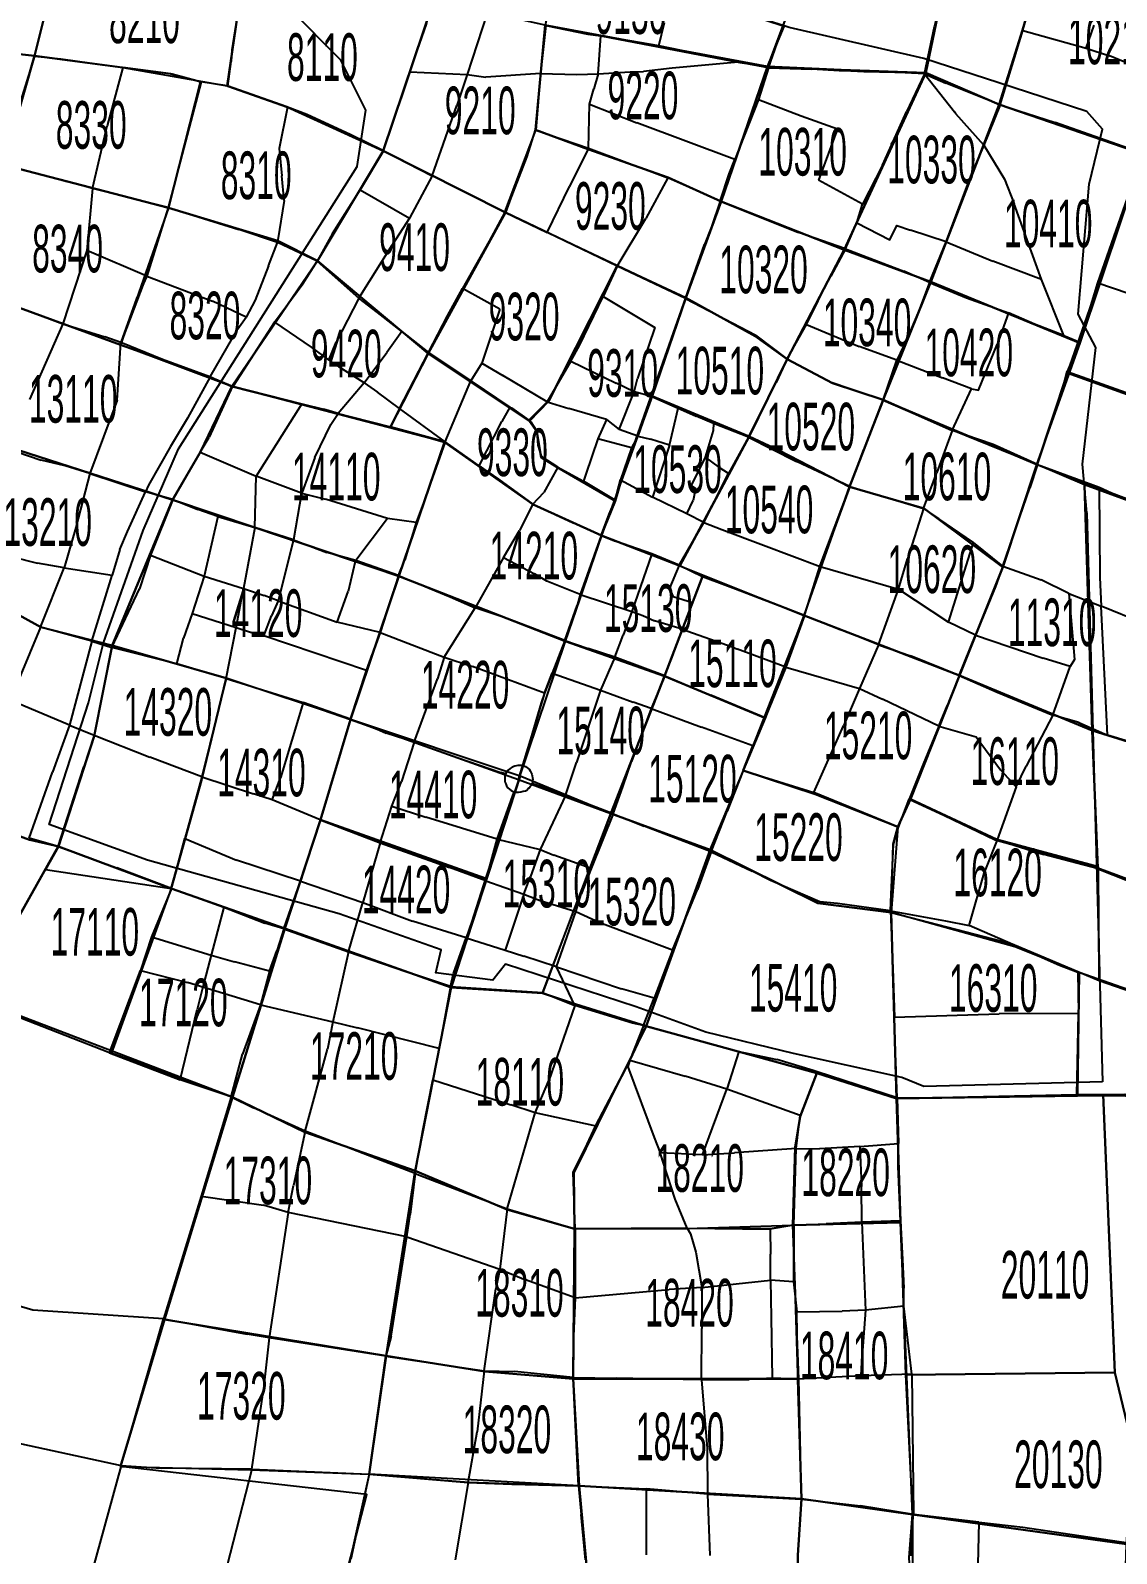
# Model space of a CAD drawing. Extents: x -55316 to 65086, y -54159 to 22922.
# Drawn here: x 4763 to 8652, y -15570 to -10118 of the extents above; entities that cross this region are included whole.
import ezdxf
from ezdxf.enums import TextEntityAlignment as Align

# ---------------------------------------------------------------- set-up
doc = ezdxf.new("R2010")
doc.units = 0
doc.header["$MEASUREMENT"] = 0
doc.layers.add('LINKS', color=7, linetype='Continuous')
doc.layers.add('ZONES', color=7, linetype='Continuous')

msp = doc.modelspace()

# ---------------------------------------------------------------- linework, layer by layer
at = {"layer": 'LINKS', "color": 251, "linetype": 'Continuous'}
for points in [[(4777.4, -10209.9), (4888.9, -9766.6)], [(5530.2, -9890.8), (5484.7, -10186.8)], [(7405.7, -10251.8), (7531.5, -9892.8)], [(8546.6, -11844.4), (8530.9, -11670.7), (8578.2, -11252.2), (8515.1, -11133.7), (8554.5, -10667.8), (8601.9, -10470.4), (8546.6, -10407.2), (8230.8, -10304.6), (7962.3, -10217.7), (7480.6, -10107.1), (7058.3, -9970.7)], [(7964.3, -10272.4), (8001.1, -10103.1), (8001.8, -10101.5), (8025.3, -10010.7)], [(8601.9, -13881.8), (7962.3, -13897.6), (7883.3, -13866), (7495.7, -13780.1), (7181.7, -13703.2), (6931.8, -13613.5), (6464.1, -13459.8), (6419.2, -13517.4), (6214.2, -13491.8), (6233.4, -13408.5), (5868.2, -13280.4), (5182.6, -13088.1), (4830.3, -12960), (4971.2, -12524.3), (5024.6, -12310.4), (5166.8, -11907.6), (5293.1, -11615.4), (5932.8, -10604.6), (5964.3, -10403.5), (5874.6, -10224.1), (5688, -10036.1)], [(6398.5, -10055.2), (6327.4, -10275.7)], [(4777.4, -10209.9), (3981.6, -10117.8)], [(6121.3, -10266), (6182.2, -10091.7)], [(6608.5, -10099.8), (6589.2, -10271.6)], [(6608.5, -10099.8), (6758.8, -10130.4)], [(6758.8, -10130.4), (6805.7, -10136.4)], [(6795.9, -10272.6), (6805.7, -10136.4)], [(7013.7, -10172.8), (6805.7, -10136.4)], [(7013.7, -10172.8), (7033.9, -10088.9)], [(8235.4, -10383.3), (8316.7, -10117.4)], [(8316.7, -10117.4), (8543.8, -10180.7)], [(8543.8, -10180.7), (8572.6, -10098.3)], [(5484.7, -10186.8), (5481.6, -10229.2)], [(7298, -10230.7), (7013.7, -10172.8)], [(8543.8, -10180.7), (8627.6, -10208.2)], [(4777.4, -10209.9), (4733.6, -10351.3), (4709.1, -10427.8)], [(4777.4, -10209.9), (4871.8, -10219.7)], [(4871.8, -10219.7), (5094, -10250.5)], [(5094, -10250.5), (5037.9, -10458.6)], [(5266.1, -10273.4), (5094, -10250.5)], [(5469.3, -10317.1), (5481.6, -10229.2)], [(7298, -10230.7), (7061.7, -10252.3)], [(7405.7, -10251.8), (7298, -10230.7)], [(8840.9, -10297.3), (8627.6, -10208.2)], [(5373.8, -10301.6), (5256.2, -10751)], [(5266.1, -10273.4), (5373.8, -10301.6)], [(5469.3, -10317.1), (5373.8, -10301.6)], [(6121.3, -10266), (6088.9, -10362.7)], [(6121.3, -10266), (6327.4, -10275.7)], [(6327.4, -10275.7), (6290.5, -10386.5)], [(6327.4, -10275.7), (6394.3, -10284.6)], [(6589.2, -10271.6), (6394.3, -10284.6)], [(6589.2, -10271.6), (6573, -10474)], [(6589.2, -10271.6), (6720, -10275), (6795.9, -10272.6)], [(6795.9, -10272.6), (6780.1, -10326.5)], [(6795.9, -10272.6), (6911.2, -10265.5), (6958.5, -10264.6)], [(7061.7, -10252.3), (6958.5, -10264.6)], [(7405.7, -10251.8), (7370.2, -10364.2)], [(7405.7, -10251.8), (7561.4, -10256.3)], [(7755.8, -10261.8), (7658.9, -10261.7), (7561.4, -10256.3)], [(7964.3, -10272.4), (7755.8, -10261.8)], [(7964.3, -10272.4), (7900.8, -10409)], [(7964.3, -10272.4), (8071.7, -10409.1)], [(7964.3, -10272.4), (8040.8, -10306.3)], [(5469.3, -10317.1), (5683, -10391.9)], [(6765, -10381.4), (6780.1, -10326.5)], [(8235.4, -10383.3), (8040.8, -10306.3)], [(5683, -10391.9), (5653.7, -10540.4), (5662.9, -10638.4)], [(5753.1, -10418.6), (5683, -10391.9)], [(6027.3, -10549.1), (6088.9, -10362.7)], [(6201.7, -10638.5), (6290.5, -10386.5)], [(6761.7, -10539.5), (6765, -10381.4)], [(6765, -10381.4), (6934.8, -10448.4)], [(7370.2, -10364.2), (7285.9, -10579.2)], [(7370.2, -10364.2), (7523.4, -10423.7)], [(7813.8, -10599.7), (7900.8, -10409)], [(8177.1, -10528.7), (8077.5, -10416.3), (8071.7, -10409.1)], [(8235.4, -10383.3), (8177.1, -10528.7)], [(8235.4, -10383.3), (8432.5, -10446.9)], [(4985.3, -10683.9), (5037.9, -10458.6)], [(5907.7, -10489.9), (5753.1, -10418.6)], [(7285.9, -10579.2), (6934.8, -10448.4)], [(7523.4, -10423.7), (7653, -10469.9), (7585.1, -10654)], [(8753.8, -10560.5), (8432.5, -10446.9)], [(6027.3, -10549.1), (5907.7, -10489.9)], [(6462.2, -10768.1), (6573, -10474)], [(6573, -10474), (6761.7, -10539.5)], [(6027.3, -10549.1), (5943.5, -10688.7)], [(6027.3, -10549.1), (6201.7, -10638.5)], [(6761.7, -10539.5), (6693.3, -10676.1)], [(6761.7, -10539.5), (7045.8, -10645.3)], [(8177.1, -10528.7), (8140.1, -10614)], [(8177.1, -10528.7), (8251.8, -10649.8), (8285.6, -10737.9)], [(4665.2, -10596.5), (4895, -10658.6)], [(7233.1, -10728.6), (7265.5, -10630.8)], [(7265.5, -10630.8), (7285.9, -10579.2)], [(7813.8, -10599.7), (7743, -10739.2)], [(8042.3, -10874.1), (8140.1, -10614)], [(4985.3, -10683.9), (4895, -10658.6)], [(4985.3, -10683.9), (4964.8, -10905.3)], [(5256.2, -10751), (4985.3, -10683.9)], [(5671.9, -10726.3), (5662.9, -10638.4)], [(6201.7, -10638.5), (6120, -10789.6)], [(6462.2, -10768.1), (6201.7, -10638.5)], [(6613.9, -10840.7), (6693.3, -10676.1)], [(7045.8, -10645.3), (6966.3, -10790.6)], [(7233.1, -10728.6), (7045.8, -10645.3)], [(7743, -10739.2), (7585.1, -10654)], [(8585, -11021.1), (8717.3, -10646.2)], [(5671.9, -10726.3), (5648.7, -10867.2), (5647.6, -10876.2)], [(5844.5, -10844.6), (5943.5, -10688.7)], [(5943.5, -10688.7), (6120, -10789.6)], [(7233.1, -10728.6), (7201.4, -10821), (7177, -10883.7)], [(7233.1, -10728.6), (7513.7, -10840.5)], [(7722.5, -10805.8), (7743, -10739.2)], [(8383.5, -11008.7), (8285.6, -10737.9)], [(5256.2, -10751), (5179.4, -10996.8)], [(5256.2, -10751), (5508.8, -10830.1)], [(6120, -10789.6), (6059.4, -10883.7)], [(6462.2, -10768.1), (6405.2, -10872.4)], [(6462.2, -10768.1), (6613.9, -10840.7)], [(6864.3, -10962), (6966.3, -10790.6)], [(5647.6, -10876.2), (5508.8, -10830.1)], [(5844.5, -10844.6), (5789.9, -10943.1)], [(6864.3, -10962), (6613.9, -10840.7)], [(7681.3, -10899.8), (7513.7, -10840.5)], [(7681.3, -10899.8), (7722.5, -10805.8)], [(7722.5, -10805.8), (7840.4, -10867.4), (7866, -10816.1), (7914.3, -10832.4)], [(8042.3, -10874.1), (7914.3, -10832.4)], [(5615.1, -10959.7), (5647.6, -10876.2)], [(5789.9, -10943.1), (5647.6, -10876.2)], [(5938.9, -11075.7), (6059.4, -10883.7)], [(6405.2, -10872.4), (6309.8, -11041.6)], [(7108.4, -11076.9), (7177, -10883.7)], [(7681.3, -10899.8), (7629.5, -10997.1), (7625.5, -11000.8)], [(7681.3, -10899.8), (7831.1, -10957)], [(7982.9, -11019.3), (8042.3, -10874.1)], [(8042.3, -10874.1), (8209.6, -10943.2)], [(4964.8, -10905.3), (4878.7, -11167.8)], [(5179.4, -10996.8), (4973, -10909.4), (4964.8, -10905.3)], [(5738.1, -11025.1), (5789.9, -10943.1)], [(5789.9, -10943.1), (5938.9, -11075.7)], [(7831.1, -10957), (7890.8, -10978.9)], [(8383.5, -11008.7), (8209.6, -10943.2)], [(5179.4, -10996.8), (5142.9, -11077.6), (5087.2, -11234.9)], [(5179.4, -10996.8), (5415.4, -11086.8)], [(5615.1, -10959.7), (5568.1, -11083.7), (5535.1, -11143.4)], [(6864.3, -10962), (6814.2, -11070.3)], [(7108.4, -11076.9), (6864.3, -10962)], [(7541.6, -11170.3), (7625.5, -11000.8)], [(7982.9, -11019.3), (7890.8, -10978.9)], [(8463.7, -11209.5), (8383.5, -11008.7)], [(5637, -11161.6), (5738.1, -11025.1)], [(6257.1, -11139.3), (6309.8, -11041.6)], [(6443.9, -11114.9), (6309.8, -11041.6)], [(7982.9, -11019.3), (7944.7, -11121), (7900.9, -11222.9)], [(7982.9, -11019.3), (8115.6, -11074.5)], [(8520.8, -11233.9), (8585, -11021.1)], [(8585, -11021.1), (8802.9, -11095)], [(4745.6, -11118.2), (4878.7, -11167.8)], [(5535.1, -11143.4), (5415.4, -11086.8)], [(5938.9, -11075.7), (5858.1, -11233.6)], [(6092.5, -11195.4), (6016.3, -11135.3), (5938.9, -11075.7)], [(6443.9, -11114.9), (6379.5, -11308.2)], [(6698.5, -11301.6), (6729.1, -11245.6), (6814.2, -11070.3)], [(6814.2, -11070.3), (6998.7, -11181.1), (6936.6, -11363.9)], [(7108.4, -11076.9), (6988.4, -11428.3)], [(7108.4, -11076.9), (7361, -11208.1)], [(8115.6, -11074.5), (8265.8, -11128.8)], [(4878.7, -11167.8), (4759.8, -11438.4)], [(4878.7, -11167.8), (5030, -11214.9)], [(5637, -11161.6), (5488.5, -11391.3), (5486.4, -11390.5)], [(5506.1, -11186), (5535.1, -11143.4)], [(5637, -11161.6), (5768.8, -11251.3)], [(6188.3, -11270.2), (6257.1, -11139.3)], [(7472.9, -11292.6), (7541.6, -11170.3)], [(7541.6, -11170.3), (7731.1, -11249.3)], [(8265.8, -11128.8), (8224.8, -11242.3)], [(8358.1, -11168.9), (8265.8, -11128.8)], [(8463.7, -11209.5), (8358.1, -11168.9)], [(5087.2, -11234.9), (5030, -11214.9)], [(5406.9, -11358.1), (5506.1, -11186)], [(6092.5, -11195.4), (6038.7, -11270.4)], [(6092.5, -11195.4), (6188.3, -11270.2)], [(7472.9, -11292.6), (7361, -11208.1)], [(7900.9, -11222.9), (7865.5, -11298.2)], [(8463.7, -11209.5), (8520.8, -11233.9)], [(5073.3, -11441.1), (5087.2, -11234.9)], [(5406.9, -11358.1), (5405.1, -11357.4), (5236.5, -11296), (5087.2, -11234.9)], [(5768.8, -11251.3), (5831.1, -11298)], [(5831.1, -11298), (5858.1, -11233.6)], [(5957.9, -11378.8), (6038.7, -11270.4)], [(6084.4, -11471.1), (6188.3, -11270.2)], [(6188.3, -11270.2), (6340.5, -11372.3)], [(7865.5, -11298.2), (7731.1, -11249.3)], [(8132.5, -11400.4), (8158.2, -11405.6), (8224.8, -11242.3)], [(8520.8, -11233.9), (8475.9, -11338.2)], [(5831.1, -11298), (5867.7, -11322.3)], [(5957.9, -11378.8), (5867.7, -11322.3)], [(6379.5, -11308.2), (6340.5, -11372.3)], [(6379.5, -11308.2), (6454.3, -11352.9)], [(6698.5, -11301.6), (6613.3, -11447.6)], [(6698.5, -11301.6), (6860.2, -11380.2)], [(7472.9, -11292.6), (7434.1, -11378.2)], [(7472.9, -11292.6), (7634.5, -11379.1)], [(7816.8, -11441.4), (7865.5, -11298.2)], [(7865.5, -11298.2), (8029.6, -11361.4)], [(8460.5, -11398.2), (8475.9, -11338.2)], [(8475.9, -11338.2), (8844, -11469.9)], [(5406.9, -11358.1), (5325.3, -11505.9), (5265.1, -11607.3)], [(5486.4, -11390.5), (5403, -11573.1)], [(5406.9, -11358.1), (5486.4, -11390.5)], [(5486.4, -11390.5), (5735, -11454.8)], [(5957.9, -11378.8), (5864.6, -11488.4)], [(5957.9, -11378.8), (6006.2, -11411.9)], [(6248.6, -11590.3), (6340.5, -11372.3)], [(6340.5, -11372.3), (6479.6, -11465.8)], [(6613.3, -11447.6), (6454.3, -11352.9)], [(6924.9, -11410.7), (6860.2, -11380.2)], [(6924.9, -11410.7), (6936.6, -11363.9)], [(7334, -11573.9), (7434.1, -11378.2)], [(7816.8, -11441.4), (7634.5, -11379.1)], [(8132.5, -11400.4), (8029.6, -11361.4)], [(5073.3, -11441.1), (4975.9, -11703.4)], [(6084.4, -11471.1), (6006.2, -11411.9)], [(6613.3, -11447.6), (6547.6, -11513.2)], [(6613.3, -11447.6), (6691.5, -11470.8)], [(6871.6, -11546), (6924.9, -11410.7)], [(6988.4, -11428.3), (6924.9, -11410.7)], [(6988.4, -11428.3), (6955.8, -11518.3), (6937.6, -11569.4)], [(6988.4, -11428.3), (7083.1, -11469.4)], [(7816.8, -11441.4), (7747.3, -11617.6)], [(7816.8, -11441.4), (7932.6, -11491.2)], [(8063.8, -11549.6), (8132.5, -11400.4)], [(8369.9, -11671.3), (8460.5, -11398.2)], [(5735, -11454.8), (5571.7, -11713.1)], [(5735, -11454.8), (5812.4, -11473.1)], [(5781.9, -11646.2), (5838.4, -11528.8), (5864.6, -11488.4)], [(5864.6, -11488.4), (5812.4, -11473.1)], [(5864.6, -11488.4), (6051.8, -11536.4)], [(6084.4, -11471.1), (6051.8, -11536.4)], [(6248.6, -11590.3), (6084.4, -11471.1)], [(6479.6, -11465.8), (6451.1, -11516.9)], [(6479.6, -11465.8), (6486.1, -11468), (6547.6, -11513.2)], [(6826.1, -11510.3), (6691.5, -11470.8)], [(7051.2, -11602.6), (7083.1, -11469.4)], [(7083.1, -11469.4), (7147.6, -11498.2)], [(7209.6, -11524.7), (7147.6, -11498.2)], [(7932.6, -11491.2), (8063.8, -11549.6)], [(6248.6, -11590.3), (6051.8, -11536.4)], [(6369.6, -11676), (6451.1, -11516.9)], [(6651.2, -11681.1), (6651.3, -11680.9), (6594.7, -11644), (6581.7, -11602.7), (6577.4, -11552.7), (6555.6, -11520.1), (6547.6, -11513.2)], [(6826.1, -11510.3), (6795.3, -11579.6)], [(6826.1, -11510.3), (6871.6, -11546)], [(6937.6, -11569.4), (6871.6, -11546)], [(7209.6, -11524.7), (7207.8, -11550.2), (7179.1, -11645.2)], [(7334, -11573.9), (7209.6, -11524.7)], [(8063.8, -11549.6), (8009.5, -11699.5)], [(8210.2, -11599.4), (8063.8, -11549.6)], [(4672.8, -11611.5), (4801.4, -11656.4)], [(5265.1, -11607.3), (5185.2, -11745), (5174.8, -11768.9)], [(5370.5, -11627.6), (5403, -11573.1)], [(6248.6, -11590.3), (6170.9, -11809.2)], [(6369.6, -11676), (6248.6, -11590.3)], [(6795.3, -11579.6), (6752.5, -11706.3), (6743.6, -11730.7)], [(6914.9, -11612), (6795.3, -11579.6)], [(6914.9, -11612), (6875.7, -11726.4)], [(6937.6, -11569.4), (6914.9, -11612)], [(6937.6, -11569.4), (6984.1, -11581.3)], [(7051.2, -11602.6), (6984.1, -11581.3)], [(7051.2, -11602.6), (6990.5, -11787.9)], [(7334, -11573.9), (7263.3, -11703.2)], [(7334, -11573.9), (7506, -11660.8)], [(8369.9, -11671.3), (8210.2, -11599.4)], [(4975.9, -11703.4), (4887.1, -11676.4), (4801.4, -11656.4)], [(5370.5, -11627.6), (5273.1, -11796.3)], [(5370.5, -11627.6), (5571.7, -11713.1)], [(5781.9, -11646.2), (5736.3, -11770.1), (5734.1, -11774.4)], [(7179.1, -11645.2), (7129.6, -11746.7), (7144.1, -11757.6), (7136, -11800.8)], [(7179.1, -11645.2), (7229.2, -11682.1)], [(7696.9, -11750), (7506, -11660.8)], [(7696.9, -11750), (7747.3, -11617.6)], [(4975.9, -11703.4), (4926.1, -11897.1), (4883.7, -12041.3)], [(4975.9, -11703.4), (5174.8, -11768.9)], [(5566.1, -11897.1), (5571.7, -11713.1)], [(5734.1, -11774.4), (5571.7, -11713.1)], [(6369.6, -11676), (6439, -11723.5), (6562.7, -11813.8)], [(6651.2, -11681.1), (6601, -11771.3)], [(6651.2, -11681.1), (6743.6, -11730.7)], [(7174.3, -11878.9), (7263.3, -11703.2)], [(7263.3, -11703.2), (7229.2, -11682.1)], [(7960.8, -11828.6), (8009.5, -11699.5)], [(8369.9, -11671.3), (8341.6, -11755.2)], [(8369.9, -11671.3), (8589.8, -11753.1)], [(5083.7, -11976), (5110.6, -11911.7), (5174.8, -11768.9)], [(5273.1, -11796.3), (5174.8, -11768.9)], [(5734.1, -11774.4), (5705.3, -11941.6)], [(5734.1, -11774.4), (5819.3, -11795.3)], [(6562.7, -11813.8), (6601, -11771.3)], [(6856.5, -11799.4), (6743.6, -11730.7)], [(6856.5, -11799.4), (6875.7, -11726.4)], [(6875.7, -11726.4), (6990.5, -11787.9)], [(7696.9, -11750), (7634.3, -11923)], [(7696.9, -11750), (7960.8, -11828.6)], [(8245, -12035.6), (8341.6, -11755.2)], [(8589.8, -11753.1), (8592.3, -12076.2)], [(8589.8, -11753.1), (8725.1, -11814.3)], [(5273.1, -11796.3), (5193.1, -11996.4)], [(5273.1, -11796.3), (5362.7, -11832.9)], [(6041.2, -11864.4), (5819.3, -11795.3)], [(6170.9, -11809.2), (6144.9, -11878.7)], [(6562.7, -11813.8), (6514.4, -11907.2)], [(6562.7, -11813.8), (6707, -11879.8)], [(6807.4, -11925.6), (6835.3, -11848.7), (6856.5, -11799.4)], [(7113.2, -11848.5), (6990.5, -11787.9)], [(7113.2, -11848.5), (7136, -11800.8)], [(7960.8, -11828.6), (7904.2, -12008.8)], [(7960.8, -11828.6), (8015.6, -11865.8)], [(5433.9, -11857.5), (5362.7, -11832.9)], [(5433.9, -11857.5), (5384.7, -12070.7)], [(5433.9, -11857.5), (5566.1, -11897.1)], [(6041.2, -11864.4), (5928.5, -12015.6)], [(6144.9, -11878.7), (6041.2, -11864.4)], [(6144.9, -11878.7), (6103.3, -12012.6)], [(6807.4, -11925.6), (6707, -11879.8)], [(7086.5, -12031.7), (7174.3, -11878.9)], [(7174.3, -11878.9), (7113.2, -11848.5)], [(7174.3, -11878.9), (7239, -11904.5), (7388.1, -11960.2), (7591.5, -12036.6)], [(8139.7, -11951.1), (8015.6, -11865.8)], [(8546.6, -11844.4), (8601.9, -13881.8)], [(5566.1, -11897.1), (5526.3, -12115.6)], [(5705.3, -11941.6), (5566.1, -11897.1)], [(6457.6, -12004), (6514.4, -11907.2)], [(6807.4, -11925.6), (6731.4, -12136.6)], [(6807.4, -11925.6), (6858.4, -11945.8)], [(7591.5, -12036.6), (7634.3, -11923)], [(4608, -11979.7), (4788.8, -12024.6)], [(5083.7, -11976), (5055.2, -12067.6)], [(5705.3, -11941.6), (5650.4, -12159.1)], [(5705.3, -11941.6), (5824.4, -11986.8)], [(5928.5, -12015.6), (5824.4, -11986.8)], [(6988.2, -11990.8), (6858.4, -11945.8)], [(6988.2, -11990.8), (6916.9, -12197.9)], [(7086.5, -12031.7), (6988.2, -11990.8)], [(8050.5, -12236), (8139.7, -11951.1)], [(8245, -12035.6), (8139.7, -11951.1)], [(4883.7, -12041.3), (4788.8, -12024.6)], [(4798.5, -12253.4), (4883.7, -12041.3)], [(4883.7, -12041.3), (5055.2, -12067.6)], [(5193.1, -11996.4), (5153.1, -12116.3)], [(5193.1, -11996.4), (5384.7, -12070.7)], [(5928.5, -12015.6), (5925.9, -12018.1), (5901.3, -12125.9)], [(6081.6, -12069.2), (5928.5, -12015.6)], [(6081.6, -12069.2), (6103.3, -12012.6)], [(6457.6, -12004), (6355.2, -12184.7)], [(6457.6, -12004), (6568.5, -12063.3)], [(7086.5, -12031.7), (7051.5, -12114.1), (7064, -12142.5)], [(7086.5, -12031.7), (7169.9, -12072.8)], [(7534.5, -12211.5), (7591.5, -12036.6)], [(7591.5, -12036.6), (7871.1, -12118.1)], [(7871.1, -12118.1), (7904.2, -12008.8)], [(8245, -12035.6), (8219.4, -12108.1)], [(8245, -12035.6), (8382.7, -12083.9)], [(4982.5, -12303.5), (5055.2, -12067.6)], [(5384.7, -12070.7), (5342.1, -12205.2)], [(5384.7, -12070.7), (5526.3, -12115.6)], [(6081.6, -12069.2), (6014.9, -12272.4)], [(6081.6, -12069.2), (6266, -12145.3)], [(6731.4, -12136.6), (6611.9, -12088.8), (6568.5, -12063.3)], [(7133.6, -12167.2), (7169.9, -12072.8)], [(7169.9, -12072.8), (7330, -12132)], [(8481.1, -12133.5), (8382.7, -12083.9)], [(8592.3, -12076.2), (8597.5, -12178)], [(5053.9, -12327), (5153.1, -12116.3)], [(5499.5, -12254.4), (5526.3, -12115.6)], [(5526.3, -12115.6), (5600, -12140.7)], [(5650.4, -12159.1), (5600, -12140.7)], [(5861.8, -12236), (5901.3, -12125.9)], [(6266, -12145.3), (6355.2, -12184.7)], [(6731.4, -12136.6), (6720.5, -12175.6)], [(6731.4, -12136.6), (6916.9, -12197.9)], [(7133.6, -12167.2), (7065.1, -12145), (7064, -12142.5)], [(7534.5, -12211.5), (7330, -12132)], [(7799.5, -12316.7), (7871.1, -12118.1)], [(7871.1, -12118.1), (8050.5, -12236)], [(8219.4, -12108.1), (8147, -12282.8)], [(8481.1, -12133.5), (8597.5, -12178)], [(8481.1, -12133.5), (8501.6, -12369.2), (8486.2, -12394.9)], [(4798.5, -12253.4), (4639.2, -12166)], [(5342.1, -12205.2), (5311.3, -12293.6)], [(5342.1, -12205.2), (5499.5, -12254.4)], [(5599.3, -12285.2), (5626.7, -12212.7)], [(5650.4, -12159.1), (5626.7, -12212.7)], [(5650.4, -12159.1), (5861.8, -12236)], [(6244.5, -12361), (6355.2, -12184.7)], [(6469.7, -12223.1), (6355.2, -12184.7)], [(6677.1, -12301.8), (6720.5, -12175.6)], [(6916.9, -12197.9), (6886, -12282.7)], [(6916.9, -12197.9), (6955.7, -12211.4), (6998.1, -12231.2)], [(7133.6, -12167.2), (7097.2, -12260.9)], [(7534.5, -12211.5), (7468.2, -12397.4)], [(7534.5, -12211.5), (7662.3, -12261.6)], [(8619.5, -12640.9), (8597.5, -12178)], [(8744.8, -12237.7), (8597.5, -12178)], [(4798.5, -12253.4), (4690, -12514.5)], [(4982.5, -12303.5), (4798.5, -12253.4)], [(5464.5, -12437.9), (5499.5, -12254.4)], [(5499.5, -12254.4), (5554.7, -12272.9)], [(6014.9, -12272.4), (5861.8, -12236)], [(6677.1, -12301.8), (6469.7, -12223.1)], [(7097.2, -12260.9), (6998.1, -12231.2)], [(7097.2, -12260.9), (7056.1, -12370.8)], [(7097.2, -12260.9), (7276.2, -12324.6), (7295.6, -12332.4)], [(7799.5, -12316.7), (7662.3, -12261.6)], [(8147, -12282.8), (8050.5, -12236)], [(4982.5, -12303.5), (4902.5, -12604.4)], [(4982.5, -12303.5), (5053.9, -12327)], [(5287.4, -12385.6), (5311.3, -12293.6)], [(5599.3, -12285.2), (5554.7, -12272.9)], [(5966.6, -12409), (5599.3, -12285.2)], [(6014.9, -12272.4), (5987.7, -12349.7)], [(6014.9, -12272.4), (6244.5, -12361)], [(6677.1, -12301.8), (6631.6, -12418.4)], [(6677.1, -12301.8), (6760.3, -12330.4)], [(6855.8, -12361), (6886, -12282.7)], [(7799.5, -12316.7), (7731.6, -12473.8)], [(7799.5, -12316.7), (7914.5, -12356.5)], [(8088.9, -12427.2), (8147, -12282.8)], [(8147, -12282.8), (8389.4, -12364.6)], [(5053.9, -12327), (4991.2, -12640.9)], [(5287.4, -12385.6), (5053.9, -12327)], [(5966.6, -12409), (5987.7, -12349.7)], [(6244.5, -12361), (6220.3, -12438.4)], [(6244.5, -12361), (6346.2, -12394.2)], [(6855.8, -12361), (6760.3, -12330.4)], [(6855.8, -12361), (6804.8, -12479.8)], [(7035.2, -12428), (6855.8, -12361)], [(7035.2, -12428), (7056.1, -12370.8)], [(7468.2, -12397.4), (7295.6, -12332.4)], [(8088.9, -12427.2), (7914.5, -12356.5)], [(8486.2, -12394.9), (8389.4, -12364.6)], [(5464.5, -12437.9), (5287.4, -12385.6)], [(5909, -12583.6), (5966.6, -12409)], [(6603.9, -12490), (6346.2, -12394.2)], [(6603.9, -12490), (6631.6, -12418.4)], [(6631.6, -12418.4), (6804.8, -12479.8)], [(7035.2, -12428), (6986.2, -12545)], [(7035.2, -12428), (7199.8, -12497.5)], [(7468.2, -12397.4), (7394.3, -12577.8)], [(7468.2, -12397.4), (7731.6, -12473.8)], [(8088.9, -12427.2), (8047.3, -12533.1)], [(8088.9, -12427.2), (8224.5, -12486)], [(8424.7, -12569.2), (8486.2, -12394.9)], [(5464.5, -12437.9), (5376.8, -12789.6)], [(5464.5, -12437.9), (5739.1, -12523.1)], [(6137, -12665.1), (6220.3, -12438.4)], [(6804.8, -12479.8), (6718.1, -12738)], [(6804.8, -12479.8), (6921.7, -12522.8)], [(7731.6, -12473.8), (7674.7, -12606.9)], [(7731.6, -12473.8), (7814.4, -12511.7)], [(8224.5, -12486), (8424.7, -12569.2)], [(4902.5, -12604.4), (4690, -12514.5)], [(5739.1, -12523.1), (5658.1, -12792.6)], [(5909, -12583.6), (5739.1, -12523.1)], [(6592.3, -12525), (6553.2, -12655.3)], [(6603.9, -12490), (6592.3, -12525)], [(6986.2, -12545), (6921.7, -12522.8)], [(7394.3, -12577.8), (7199.8, -12497.5)], [(8015.9, -12608.2), (7814.4, -12511.7)], [(8015.9, -12608.2), (8047.3, -12533.1)], [(5909, -12583.6), (5800.9, -12943.5)], [(5909, -12583.6), (6004.7, -12619.1), (6037, -12633.4)], [(6986.2, -12545), (6916, -12734.1)], [(6986.2, -12545), (7166.6, -12612)], [(7394.3, -12577.8), (7350.2, -12678.3)], [(8424.7, -12569.2), (8329.3, -12751.6)], [(8517.5, -12594.8), (8424.7, -12569.2)], [(8517.5, -12594.8), (8619.5, -12640.9)], [(4902.5, -12604.4), (4842.4, -12772.6)], [(4902.5, -12604.4), (4991.2, -12640.9)], [(4991.2, -12640.9), (4954, -12753.6)], [(4991.2, -12640.9), (5190.4, -12719.4)], [(6137, -12665.1), (6037, -12633.4)], [(7350.2, -12678.3), (7166.6, -12612)], [(7568.7, -12845.9), (7674.7, -12606.9)], [(8015.9, -12608.2), (7960.3, -12744.5)], [(8015.9, -12608.2), (8149.4, -12645.8), (8236.8, -12764.8)], [(8714.3, -12671.5), (8619.5, -12640.9)], [(6137, -12665.1), (6092.4, -12805.7)], [(6137, -12665.1), (6291.6, -12720.4)], [(6553.2, -12655.3), (6531.2, -12730.4), (6525.8, -12748.9)], [(7315, -12767.1), (7350.2, -12678.3)], [(4862.5, -13039.3), (4954, -12753.6)], [(5376.8, -12789.6), (5190.4, -12719.4)], [(6291.6, -12720.4), (6447.4, -12774)], [(6525.8, -12748.9), (6518.5, -12748.5), (6508.3, -12749.2), (6497.7, -12751.7), (6487.7, -12755.3), (6481.2, -12759.9), (6473.5, -12765.5), (6467.3, -12773.2), (6464, -12779.4)], [(6525.8, -12748.9), (6532.5, -12751.1), (6536.2, -12753), (6540.3, -12755.9), (6544.2, -12758.3), (6548.5, -12762.6), (6552.2, -12767.8), (6554.9, -12772.7), (6558.6, -12780.5), (6560.3, -12786.5), (6560.9, -12792.7), (6561.8, -12797.4), (6561.1, -12804.4), (6561.1, -12809.1), (6560.1, -12813.4)], [(6679.2, -12856.8), (6718.1, -12738)], [(6884.2, -12824.9), (6916, -12734.1)], [(7960.3, -12744.5), (7910.3, -12869.6)], [(8293.3, -12825.2), (8329.3, -12751.6)], [(4758.1, -13009.7), (4842.4, -12772.6)], [(5376.8, -12789.6), (5315.9, -13010.5)], [(5376.8, -12789.6), (5561.3, -12850.2)], [(5628.4, -12871.7), (5658.1, -12792.6)], [(6057.7, -12894.1), (6092.4, -12805.7)], [(6464, -12779.4), (6447.4, -12774)], [(6464, -12779.4), (6462.4, -12788.2), (6461.7, -12794.3), (6461.4, -12799.2), (6462.2, -12804.9), (6463.5, -12809.5), (6465, -12814.9), (6468.4, -12821.8), (6473, -12828.5), (6479.2, -12835.2), (6484.2, -12838.3), (6489.1, -12841), (6494.7, -12843.4)], [(7315, -12767.1), (7258, -12912.3)], [(7315, -12767.1), (7568.7, -12845.9)], [(8293.3, -12825.2), (8236.8, -12764.8)], [(5628.4, -12871.7), (5561.3, -12850.2)], [(6434.7, -13013), (6489.8, -12859.8), (6494.7, -12843.4)], [(6494.7, -12843.4), (6501.9, -12844.3), (6510.5, -12844.3), (6518.7, -12843.6), (6528, -12841.4), (6535.4, -12839.3), (6540.1, -12836.9), (6545.9, -12831.9), (6550.8, -12827.2), (6554.1, -12822.9), (6557.4, -12819.4), (6560.1, -12813.4)], [(6679.2, -12856.8), (6578.8, -12820.3), (6560.1, -12813.4)], [(6679.2, -12856.8), (6587.9, -13049.3)], [(6850.3, -12922.5), (6679.2, -12856.8)], [(6850.3, -12922.5), (6884.2, -12824.9)], [(7871.1, -12969.4), (7568.7, -12845.9)], [(8293.3, -12825.2), (8224.8, -13015.1)], [(5800.9, -12943.5), (5628.4, -12871.7)], [(6014.9, -13025.9), (6057.7, -12894.1)], [(6057.7, -12894.1), (6178.7, -12933.9)], [(7200.8, -13058.6), (7258, -12912.3)], [(7871.1, -12969.4), (7910.3, -12869.6)], [(7910.3, -12869.6), (8224.8, -13015.1)], [(5800.9, -12943.5), (5730, -13163.6)], [(5800.9, -12943.5), (6014.9, -13025.9)], [(6434.7, -13013), (6178.7, -12933.9)], [(6850.3, -12922.5), (6771.6, -13118.2)], [(6850.3, -12922.5), (6960.8, -12966.4)], [(7200.8, -13058.6), (6960.8, -12966.4)], [(7845.5, -13209.1), (7853.4, -13031.3), (7871.1, -12969.4)], [(4862.5, -13039.3), (4758.1, -13009.7)], [(5268.2, -13189.3), (5315.9, -13010.5)], [(5315.9, -13010.5), (5500.6, -13087.8)], [(6014.9, -13025.9), (5953.7, -13239.9)], [(6014.9, -13025.9), (6263.2, -13114.4)], [(6393.8, -13161.8), (6434.7, -13013)], [(6434.7, -13013), (6587.9, -13049.3)], [(8224.8, -13015.1), (8180.9, -13125.8)], [(8224.8, -13015.1), (8392.3, -13067.1)], [(4555.5, -13583.5), (4862.5, -13039.3)], [(4862.5, -13039.3), (5072.2, -13115.8)], [(6587.9, -13049.3), (6553.7, -13146.9)], [(6587.9, -13049.3), (6637.1, -13069.7)], [(6771.6, -13118.2), (6637.1, -13069.7)], [(7200.8, -13058.6), (7151.8, -13193.2)], [(7200.8, -13058.6), (7347.4, -13127.4)], [(8582.9, -13117.9), (8392.3, -13067.1)], [(5268.2, -13189.3), (5072.2, -13115.8)], [(5730, -13163.6), (5500.6, -13087.8)], [(6393.8, -13161.8), (6263.2, -13114.4)], [(6771.6, -13118.2), (6735.7, -13209.1)], [(7652.8, -13243.1), (7589.9, -13237), (7413.8, -13160.8), (7347.4, -13127.4)], [(8125.2, -13321.4), (8180.9, -13125.8)], [(8582.9, -13117.9), (8858, -13226.5)], [(5268.2, -13189.3), (5196.9, -13362.8)], [(5268.2, -13189.3), (5455.2, -13256.6)], [(5670.5, -13333.9), (5730, -13163.6)], [(5730, -13163.6), (5953.7, -13239.9)], [(6393.8, -13161.8), (6343.9, -13307.1)], [(6393.8, -13161.8), (6529.7, -13209.9)], [(6529.7, -13209.9), (6553.7, -13146.9)], [(7062.8, -13409.7), (7151.8, -13193.2)], [(5902.4, -13415.9), (5953.7, -13239.9)], [(5953.7, -13239.9), (6131.1, -13306.3)], [(6529.7, -13209.9), (6463.2, -13410.2)], [(6529.7, -13209.9), (6600, -13236.6)], [(6715.8, -13272.4), (6600, -13236.6)], [(6715.8, -13272.4), (6735.7, -13209.1)], [(7842.5, -13269.1), (7652.8, -13243.1)], [(7842.5, -13269.1), (7845.5, -13209.1)], [(5455.2, -13256.6), (5410.2, -13428)], [(5455.2, -13256.6), (5602.2, -13313.1)], [(6646.9, -13469.2), (6715.8, -13272.4)], [(6802.5, -13312.2), (6715.8, -13272.4)], [(7842.5, -13269.1), (8040, -13304.8), (8125.2, -13321.4)], [(7842.5, -13269.1), (7851.3, -13475.2)], [(5670.5, -13333.9), (5602.2, -13313.1)], [(5670.5, -13333.9), (5645.6, -13412.6)], [(5670.5, -13333.9), (5902.4, -13415.9)], [(6323.5, -13366.2), (6131.1, -13306.3)], [(6343.9, -13307.1), (6323.5, -13366.2)], [(7062.8, -13409.7), (6802.5, -13312.2)], [(8281.6, -13390.2), (8125.2, -13321.4)], [(5196.9, -13362.8), (5156.6, -13482.5)], [(5196.9, -13362.8), (5410.2, -13428)], [(5619, -13485.3), (5645.6, -13412.6)], [(6266.9, -13539.6), (6278.3, -13493.6), (6323.5, -13366.2)], [(6323.5, -13366.2), (6463.2, -13410.2)], [(6463.2, -13410.2), (6529.6, -13431.7)], [(7062.8, -13409.7), (6996.4, -13582.5)], [(8281.6, -13390.2), (8448.6, -13463.4), (8513.5, -13488.9)], [(5410.2, -13428), (5378.7, -13546.1)], [(5410.2, -13428), (5494.1, -13452)], [(5619, -13485.3), (5494.1, -13452)], [(5902.4, -13415.9), (5845.7, -13667.2)], [(5902.4, -13415.9), (6148.9, -13501.3)], [(6646.9, -13469.2), (6529.6, -13431.7)], [(5046.2, -13778), (5156.6, -13482.5)], [(5156.6, -13482.5), (5325.3, -13526.1)], [(5619, -13485.3), (5587, -13605.7)], [(6266.9, -13539.6), (6148.9, -13501.3)], [(6712.1, -13607.8), (6646.9, -13469.2)], [(6646.9, -13469.2), (6879.6, -13548.6)], [(7851.3, -13475.2), (7857.4, -13649.7)], [(8755.5, -13575.3), (8513.5, -13488.9)], [(8513.5, -13488.9), (8516.8, -13636.5)], [(5587, -13605.7), (5325.3, -13526.1)], [(5378.7, -13546.1), (5359.7, -13621.9)], [(6266.9, -13539.6), (6226.4, -13761.6)], [(6266.9, -13539.6), (6596.9, -13561.8)], [(6596.9, -13561.8), (6712.1, -13607.8)], [(6996.4, -13582.5), (6879.6, -13548.6)], [(5299.5, -13874.5), (5359.7, -13621.9)], [(5587, -13605.7), (5522.5, -13782)], [(5587, -13605.7), (5845.7, -13667.2)], [(6712.1, -13607.8), (6619, -13877)], [(6919, -13671.3), (6712.1, -13607.8)], [(6958.8, -13679.7), (6996.4, -13582.5)], [(5046.2, -13778), (4729, -13653.4)], [(5845.7, -13667.2), (5826.6, -13764.5)], [(5845.7, -13667.2), (5934.7, -13688.3)], [(6958.8, -13679.7), (6909, -13803.5)], [(6958.8, -13679.7), (6919, -13671.3)], [(6958.8, -13679.7), (7299.6, -13773)], [(7857.3, -13692.7), (7857.4, -13649.7)], [(7857.4, -13649.7), (8232.2, -13638.5)], [(8516.8, -13636.5), (8232.2, -13638.5)], [(8510.2, -13928.5), (8516.8, -13636.5)], [(6226.4, -13761.6), (5934.7, -13688.3)], [(7867.2, -13938.7), (7863, -13841), (7857.3, -13692.7)], [(5046.2, -13778), (5299.5, -13874.5)], [(5481.9, -13934.6), (5522.5, -13782)], [(5746.7, -14058.6), (5826.6, -13764.5)], [(6226.4, -13761.6), (6204.2, -13874)], [(7299.6, -13773), (7257.1, -13908)], [(7299.6, -13773), (7436.5, -13801)], [(6909, -13803.5), (6788.5, -14039.6)], [(6909, -13803.5), (6902.3, -13827.4), (6996.4, -14081.3)], [(6909, -13803.5), (7108.2, -13860.9)], [(7579.9, -13845.9), (7565.8, -13841), (7436.5, -13801)], [(7579.9, -13845.9), (7519.5, -14002.3)], [(7867.2, -13938.7), (7579.9, -13845.9)], [(5481.9, -13934.6), (5299.5, -13874.5)], [(6168.5, -14055.5), (6204.2, -13874)], [(6204.2, -13874), (6483.3, -13963.5)], [(6570.5, -13993), (6619, -13877)], [(7257.1, -13908), (7108.2, -13860.9)], [(5481.9, -13934.6), (5374.5, -14290.8)], [(5481.9, -13934.6), (5561.9, -13974.8)], [(7169.2, -14142.2), (7257.1, -13908)], [(7519.5, -14002.3), (7257.1, -13908)], [(7867.2, -13938.7), (8120, -13936.8)], [(7867.2, -13938.7), (7871.1, -14102.2)], [(8510.2, -13928.5), (8120, -13936.8)], [(8908.6, -14018.7), (8682, -13926.6), (8510.2, -13928.5)], [(5746.7, -14058.6), (5561.9, -13974.8)], [(6470.4, -14335.8), (6570.5, -13993)], [(6570.5, -13993), (6483.3, -13963.5)], [(6788.5, -14039.6), (6570.5, -13993)], [(7505.6, -14120.3), (7519.5, -14002.3)], [(5746.7, -14058.6), (5705.5, -14252.8)], [(6140.9, -14209.1), (5746.7, -14058.6)], [(6140.9, -14209.1), (6168.5, -14055.5)], [(6713.5, -14407.1), (6706, -14204.6), (6788.5, -14039.6)], [(6996.4, -14081.3), (7018.3, -14135.7)], [(7505.6, -14120.3), (7284, -14136)], [(7496.7, -14394), (7505.6, -14120.3)], [(7505.6, -14120.3), (7588.2, -14121)], [(7732.7, -14113), (7588.2, -14121)], [(7732.7, -14113), (7871.1, -14102.2)], [(7732.7, -14113), (7739.4, -14256.4)], [(7870.4, -14185), (7871.1, -14102.2)], [(7071.9, -14301.9), (7018.3, -14135.7)], [(7169.2, -14142.2), (7018.3, -14135.7)], [(7169.2, -14142.2), (7284, -14136)], [(6140.9, -14209.1), (6122.7, -14356)], [(6140.9, -14209.1), (6470.4, -14335.8)], [(7878.6, -14379.3), (7870.4, -14185)], [(5686.4, -14348.9), (5705.5, -14252.8)], [(7740.9, -14383.7), (7739.4, -14256.4)], [(5374.5, -14290.8), (5239.3, -14730.1)], [(5374.5, -14290.8), (5598, -14323.5)], [(5686.4, -14348.9), (5598, -14323.5)], [(6470.4, -14335.8), (6444.2, -14552.3)], [(6470.4, -14335.8), (6713.5, -14407.1)], [(7114.5, -14405.8), (7071.9, -14301.9)], [(5686.4, -14348.9), (5617.5, -14798.3)], [(6110.5, -14436.4), (5686.4, -14348.9)], [(6110.5, -14436.4), (6122.7, -14356)], [(7496.7, -14394), (7412.4, -14409)], [(7496.7, -14394), (7495.3, -14597)], [(7496.7, -14394), (7613.1, -14389.4)], [(7740.9, -14383.7), (7613.1, -14389.4)], [(7878.6, -14379.3), (7740.9, -14383.7)], [(7740.9, -14383.7), (7753.3, -14699.4)], [(7878.6, -14379.3), (7886.3, -14517.6)], [(6055.1, -14791.8), (6110.5, -14436.4)], [(6110.5, -14436.4), (6444.2, -14552.3)], [(7114.5, -14405.8), (6713.5, -14407.1)], [(6713.5, -14407.1), (6713.5, -14654.6)], [(7114.5, -14405.8), (7126.6, -14426), (7146.3, -14490.7), (7167.3, -14617.5)], [(7114.5, -14405.8), (7412.4, -14409)], [(7412.4, -14409), (7413.5, -14498.8)], [(7413.3, -14591.9), (7413.5, -14498.8)], [(5239.3, -14730.1), (4771.1, -14699), (4201.3, -14532.2)], [(6444.2, -14552.3), (6430.2, -14622)], [(6444.2, -14552.3), (6536.4, -14590.6)], [(7886.3, -14517.6), (7890.3, -14619.8)], [(6713.5, -14654.6), (6536.4, -14590.6)], [(7167.3, -14617.5), (7413.3, -14591.9)], [(7495.3, -14597), (7413.3, -14591.9)], [(7413.3, -14591.9), (7415.8, -14725.4), (7419.3, -14942)], [(7495.3, -14597), (7507.3, -14704.9)], [(6388.4, -14916.4), (6430.2, -14622)], [(6713.5, -14654.6), (6707.8, -14792.3)], [(6713.5, -14654.6), (7050.7, -14625.4)], [(7167.3, -14617.5), (7050.7, -14625.4)], [(7167.3, -14617.5), (7167, -14764.6)], [(7890.2, -14684), (7890.3, -14619.8)], [(7507.3, -14704.9), (7669.9, -14702.4)], [(7510.7, -14945.6), (7507.3, -14704.9)], [(7753.3, -14699.4), (7669.9, -14702.4)], [(7753.3, -14699.4), (7742.1, -14859.6)], [(7890.2, -14684), (7753.3, -14699.4)], [(7919.8, -14927.7), (7890.2, -14684)], [(5088.2, -15255.5), (5239.3, -14730.1)], [(5239.3, -14730.1), (5539.7, -14784.2)], [(7166.3, -14948.2), (7167, -14764.6)], [(5617.5, -14798.3), (5539.7, -14784.2)], [(5617.5, -14798.3), (5595, -15002.3)], [(6036.2, -14864), (5617.5, -14798.3)], [(6055.1, -14791.8), (6036.2, -14864)], [(6706, -14939.6), (6707.8, -14792.3)], [(5976.2, -15285.5), (6036.2, -14864)], [(6036.2, -14864), (6388.4, -14916.4)], [(7738.3, -14934.4), (7742.1, -14859.6)], [(6388.4, -14916.4), (6363.3, -15134.5)], [(6388.4, -14916.4), (6495.9, -14917.9)], [(6706, -14939.6), (6495.9, -14917.9)], [(6726.2, -15327.5), (6706, -14939.6)], [(6706, -14939.6), (6862.7, -14942.8)], [(7738.3, -14934.4), (7510.7, -14945.6)], [(7919.8, -14927.7), (7738.3, -14934.4)], [(7919.8, -14927.7), (7925.8, -15430.2)], [(7035.1, -14945.4), (6862.7, -14942.8)], [(7166.3, -14948.2), (7035.1, -14945.4)], [(7166.3, -14948.2), (7336.3, -14947.5)], [(7166.3, -14948.2), (7186.6, -15194)], [(7419.3, -14942), (7336.3, -14947.5)], [(7510.7, -14945.6), (7419.3, -14942)], [(7524.2, -15375.5), (7510.7, -14945.6)], [(5556.2, -15267.5), (5595, -15002.3)], [(4620.2, -15153.5), (5088.2, -15255.5)], [(6330.2, -15315.5), (6363.3, -15134.5)], [(7186.6, -15194), (7188.2, -15357.5)], [(5088.2, -15255.5), (4925.4, -15845.2)], [(5088.2, -15255.5), (5231.4, -15264.8)], [(5556.2, -15267.5), (5231.4, -15264.8)], [(5556.2, -15267.5), (5378.1, -15960)], [(5556.2, -15267.5), (5976.2, -15285.5)], [(5976.2, -15285.5), (5910.2, -15590)], [(5976.2, -15285.5), (6330.2, -15315.5)], [(6330.2, -15315.5), (6283.6, -15592.6)], [(6330.2, -15315.5), (6487.3, -15321.7), (6726.2, -15327.5)], [(6726.2, -15327.5), (6735, -15430.5)], [(6726.2, -15327.5), (6969.3, -15338)], [(7188.2, -15357.5), (6969.3, -15338)], [(6969.3, -15574.2), (6969.3, -15338)], [(7188.2, -15357.5), (7195.7, -15577.5)], [(7188.2, -15357.5), (7524.2, -15375.5)], [(7524.2, -15375.5), (7510.5, -15579.5)], [(7524.2, -15375.5), (7735.3, -15398.8)], [(6751, -15592.1), (6735, -15430.5)], [(7925.8, -15430.2), (7735.3, -15398.8)], [(7918.1, -15499.3), (7925.8, -15430.2)], [(8159, -15458), (7925.8, -15430.2)], [(8159, -15458), (8154.3, -15659)], [(8159, -15458), (8316.8, -15475.3)], [(8316.8, -15475.3), (8694, -15531.7)], [(7918.1, -15499.3), (7914.2, -15578)]]:
    msp.add_lwpolyline(points, dxfattribs=at)
at = {"layer": 'ZONES', "color": 1, "linetype": 'Continuous'}
for points in [[(7747.8, -10264), (7969.6, -10269.7), (8096.8, -9654.5), (7670.4, -9532), (7402.6, -10246.6)], [(4226.6, -9645), (3983.4, -10120.8), (4778.1, -10208.9), (4888.9, -9764.8)], [(8232.4, -10382.9), (8316.1, -10116.4), (8422.4, -9753.2), (8096.8, -9654.5), (7969.6, -10269.7)], [(8232.4, -10382.9), (8748.7, -10560.5), (8981.2, -9914.8), (8422.4, -9753.2), (8316.1, -10116.4)], [(4888.9, -9764.8), (4778.1, -10208.9), (5094, -10250.5), (5467.6, -10315.7), (5529.5, -9892.1)], [(6606.1, -10098.3), (7303.9, -10232.8), (7402.6, -10246.6), (7462.1, -10103.4), (7057.3, -9970.2), (6659.4, -9865.2)], [(5467.6, -10315.7), (5680.8, -10391.5), (6025.9, -10548.9), (6207.3, -10010.5), (5529.5, -9892.1)], [(6463.8, -10769.3), (6542.2, -10569.4), (6571.6, -10473.6), (6606.1, -10098.3), (6207.3, -10010.5), (6025.9, -10548.9)], [(4666.7, -10598.6), (4778.1, -10208.9), (3983.4, -10120.8), (3681.5, -10689.6), (4083.9, -10865.6), (4260.1, -10476.6)], [(6571.6, -10473.6), (6759.1, -10542.3), (7046.7, -10643.8), (7237, -10729.8), (7402.6, -10246.6), (6606.1, -10098.3)], [(4778.1, -10208.9), (4666.7, -10598.6), (5257.9, -10752.7), (5372.4, -10301.6), (5271.1, -10274.3)], [(7676.5, -10902.8), (7969.6, -10269.7), (7666, -10258.8), (7402.6, -10246.6), (7237, -10729.8)], [(5649.1, -10870.8), (5790.9, -10942.6), (6025.9, -10548.9), (5680.8, -10391.5), (5467.6, -10315.7), (5372.4, -10301.6), (5257.9, -10752.7)], [(7676.5, -10902.8), (7987.1, -11017.5), (8232.4, -10382.9), (7969.6, -10269.7)], [(8522, -11237.4), (8748.7, -10560.5), (8232.4, -10382.9), (7987.1, -11017.5)], [(6463.8, -10769.3), (7110.1, -11075.2), (7237, -10729.8), (7046.7, -10643.8), (6759.1, -10542.3), (6571.6, -10473.6)], [(6025.9, -10548.9), (5790.9, -10942.6), (6186.8, -11274.3), (6463.8, -10769.3)], [(9409, -10802.7), (9289.7, -10749.7), (8748.7, -10560.5), (8475.9, -11343.5), (9120, -11574.2), (9234.5, -11221.5)], [(5085.2, -11243.5), (5179.8, -10995), (5257.9, -10752.7), (4666.7, -10598.6), (4616.9, -10799.3), (4529.9, -11040.1)], [(7473.1, -11293.8), (7676.5, -10902.8), (7237, -10729.8), (7110.1, -11075.2), (7358.9, -11212.3)], [(5405.4, -11356.7), (5484.7, -11392), (5790.9, -10942.6), (5649.1, -10870.8), (5257.9, -10752.7), (5085.2, -11243.5)], [(6186.8, -11274.3), (6549.8, -11515.7), (6618.5, -11445.3), (6864.3, -10960.3), (6463.8, -10769.3)], [(7816.9, -11439.7), (7987.1, -11017.5), (7676.5, -10902.8), (7473.1, -11293.8), (7635.1, -11379.9)], [(5484.7, -11392), (6052.8, -11536.9), (6186.8, -11274.3), (5790.9, -10942.6)], [(6576.2, -11552.8), (6583.9, -11597.9), (6592.1, -11646.1), (6648.4, -11681.4), (6858.1, -11803), (6879.3, -11729), (7110.1, -11075.2), (6864.3, -10960.3), (6618.5, -11445.3), (6549.8, -11515.7)], [(5271.9, -11797.7), (5372.2, -11626.3), (5484.7, -11392), (5085.2, -11243.5), (4529.9, -11040.1), (4385.7, -11512.6)], [(7987.1, -11017.5), (7816.9, -11439.7), (8367, -11671.1), (8522, -11237.4)], [(7336.5, -11571.3), (7473.1, -11293.8), (7358.9, -11212.3), (7110.1, -11075.2), (6989.2, -11426.3)], [(6245.3, -11590.9), (6563.4, -11814.1), (6808.4, -11925.6), (6858.1, -11803), (6648.4, -11681.4), (6592.1, -11646.1), (6583.9, -11597.9), (6576.2, -11552.8), (6549.8, -11515.7), (6186.8, -11274.3), (6052.8, -11536.9)], [(7444.8, -11621.6), (7695.8, -11751.8), (7816.9, -11439.7), (7635.1, -11379.9), (7473.1, -11293.8), (7336.5, -11571.3)], [(6245.3, -11590.9), (5484.7, -11392), (5372.2, -11626.3), (5271.9, -11797.7), (5566.9, -11896.8), (6082.5, -12071)], [(9143.9, -11966.5), (9120, -11574.2), (8475.9, -11343.5), (8367, -11671.1)], [(7088.7, -12034.7), (7336.5, -11571.3), (6989.2, -11426.3), (6808.4, -11925.6)], [(7963.2, -11828.9), (8244.8, -12039.2), (8367, -11671.1), (8070.1, -11550.6), (7816.9, -11439.7), (7695.8, -11751.8)], [(4799.8, -12254.3), (5055.8, -12318.8), (5271.9, -11797.7), (4385.7, -11512.6), (4309.6, -11982.9)], [(6678, -12304), (6808.4, -11925.6), (6563.4, -11814.1), (6245.3, -11590.9), (6082.5, -12071)], [(7534.3, -12211.7), (7695.8, -11751.8), (7444.8, -11621.6), (7336.5, -11571.3), (7172.5, -11879.3), (7088.7, -12034.7)], [(8564.9, -12623.9), (8537.4, -11743.8), (8367, -11671.1), (8244.8, -12039.2), (8090.2, -12427.3)], [(7589.7, -12033), (7534.3, -12211.7), (8090.2, -12427.3), (8244.8, -12039.2), (7963.2, -11828.9), (7695.8, -11751.8)], [(8714.6, -12670.8), (8801.4, -12695.3), (9039, -12710.2), (9299.6, -12712.9), (9200.5, -12448.3), (9143.9, -11966.5), (8537.4, -11743.8), (8564.9, -12623.9)], [(6082.5, -12071), (5566.9, -11896.8), (5271.9, -11797.7), (5055.8, -12318.8), (5286.3, -12385.6), (5464.5, -12436.8), (5736.2, -12524.8), (5908.8, -12583.8)], [(7034.1, -12428.9), (7170.1, -12072.6), (7088.7, -12034.7), (6808.4, -11925.6), (6678, -12304)], [(4863.2, -13038.9), (4991.1, -12644), (5055.8, -12318.8), (4799.8, -12254.3), (4309.6, -11982.9), (4221.5, -12817.4), (4759.7, -13014.6)], [(6511, -12799.5), (6604.6, -12490), (6678, -12304), (6082.5, -12071), (5908.8, -12583.8)], [(7395.4, -12579.5), (7534.3, -12211.7), (7170.1, -12072.6), (7034.1, -12428.9)], [(7573.1, -12851.8), (7869.8, -12968.2), (7914.4, -12869.9), (8090.2, -12427.3), (7534.3, -12211.7), (7315.9, -12766.3)], [(4863.2, -13038.9), (5267.2, -13189.7), (5375.1, -12801.8), (5464.5, -12436.8), (5055.8, -12318.8), (4991.1, -12644)], [(6841.6, -12920.5), (7034.1, -12428.9), (6678, -12304), (6511, -12799.5)], [(7196.9, -13050.3), (7395.4, -12579.5), (7034.1, -12428.9), (6841.6, -12920.5)], [(8564.9, -12623.9), (8090.2, -12427.3), (7914.4, -12869.9), (8217.8, -13015.6), (8585.1, -13116.6)], [(5267.2, -13189.7), (5674.3, -13332.4), (5801.9, -12943.1), (5908.8, -12583.8), (5464.5, -12436.8), (5375.1, -12801.8)], [(6393.6, -13153.3), (6516.3, -12786.9), (5908.8, -12583.8), (5801.9, -12943.1)], [(9483.7, -13448.9), (9616.2, -12920.1), (9390.5, -12711.9), (9299.6, -12712.9), (8801.4, -12695.3), (8564.9, -12623.9), (8585.1, -13116.6)], [(6516.3, -12786.9), (6269.2, -13543.6), (6597, -13563.7), (6841.6, -12920.5)], [(7315.9, -12766.3), (7196.9, -13050.3), (7582.7, -13241.3), (7845.5, -13275.4), (7852.1, -13030.2), (7869.8, -12968.2), (7573.1, -12851.8)], [(4557.9, -13581.8), (4863.2, -13038.9), (4759.7, -13014.6), (4221.5, -12817.4), (4182.1, -13106.8), (4175.2, -13435.7)], [(6597, -13563.7), (6714.6, -13603.8), (6967.8, -13682.4), (7196.9, -13050.3), (6841.6, -12920.5), (6708.3, -13267.9)], [(8587.7, -13111.4), (8224.1, -13013.4), (7914.4, -12869.9), (7869.8, -12968.2), (7845.5, -13275.4), (8278.2, -13387.3), (8590.3, -13518.9)], [(6269.2, -13543.6), (6393.6, -13153.3), (5801.9, -12943.1), (5674.3, -13332.4)], [(4816.9, -13121.3), (5267.2, -13189.7), (4863.2, -13038.9)], [(7579.7, -13850.2), (7864.1, -13941.5), (7845.5, -13275.4), (7582.7, -13241.3), (7196.9, -13050.3), (6967.8, -13682.4)], [(9483.7, -13448.9), (8585.1, -13116.6), (8590.3, -13518.9), (9371.3, -13790)], [(5267.2, -13189.7), (5053.1, -13777.8), (5486.9, -13936.1), (5674.3, -13332.4)], [(8512.5, -13932), (8518.5, -13490.3), (8287.8, -13397.6), (7845.5, -13275.4), (7864.1, -13941.5)], [(5674.3, -13332.4), (5486.9, -13936.1), (5745.7, -14061.8), (6140.2, -14200.4), (6269.2, -13543.6)], [(8518.5, -13490.3), (8512.5, -13932), (8682.1, -13930), (8906.9, -14018.8), (9183, -14164.7), (9371.3, -13790)], [(6710.8, -14407.8), (6708.9, -14207.7), (6787.8, -14038.1), (6910.1, -13803.5), (6967.8, -13682.4), (6714.6, -13603.8), (6597, -13563.7), (6269.2, -13543.6), (6140.2, -14200.4), (6472.3, -14339.8)], [(6710.8, -14407.8), (7112.4, -14406.5), (7493.5, -14395), (7502, -14114.8), (7519.5, -14006), (7579.7, -13850.2), (6967.8, -13682.4), (6708.9, -14207.7)], [(7493.5, -14395), (7878.4, -14384.7), (7864.1, -13941.5), (7579.7, -13850.2), (7519.5, -14006), (7502, -14114.8)], [(6036.5, -14862.9), (6140.2, -14200.4), (5745.7, -14061.8), (5486.9, -13936.1), (5242.8, -14732.2)], [(8645.8, -14922.4), (8604.1, -13928), (7864.1, -13941.5), (7896.5, -14930.3)], [(8682.1, -13930), (8604.1, -13928), (8645.8, -14922.4), (8711.8, -15195), (8803, -14837.6), (8946, -14554.1), (9044.6, -14391.5), (9183, -14164.7), (8906.9, -14018.8)], [(6707, -14944.2), (6710.8, -14407.8), (6472.3, -14339.8), (6140.2, -14200.4), (6036.5, -14862.9), (6390.4, -14918.3)], [(7921.4, -15430.3), (7878.4, -14384.7), (7493.5, -14395), (7524.2, -15374.4)], [(7515.1, -14944.2), (7493.5, -14395), (7419.3, -14406.5), (6710.8, -14407.8), (6707, -14944.2)], [(6036.5, -14862.9), (5242.8, -14732.2), (5085.1, -15258.7), (5552.4, -15270.6), (5975.5, -15285.8)], [(6728.6, -15328.2), (6707, -14944.2), (6390.4, -14918.3), (6036.5, -14862.9), (5975.5, -15285.8), (6331.9, -15314)], [(8688, -15536.7), (8711.8, -15195), (8645.8, -14922.4), (7896.5, -14930.3), (7921.4, -15430.3)], [(7524.2, -15374.4), (7515.1, -14944.2), (6707, -14944.2), (6728.6, -15328.2)], [(6796, -16063.3), (6728.6, -15328.2), (5975.5, -15285.8), (5792.5, -16112.6), (6214, -16083)], [(7513.2, -16039.6), (7510.9, -15576.2), (7524.2, -15374.4), (6728.6, -15328.2), (6796, -16063.3)], [(7935.2, -16027.4), (7910, -15584.1), (7921.4, -15430.3), (7524.2, -15374.4), (7510.9, -15576.2), (7513.2, -16039.6)], [(8688, -15536.7), (7921.4, -15430.3), (7920.1, -15795.4), (8160.7, -15777.6), (8357.9, -15759.9), (8679.3, -15813.1)]]:
    msp.add_lwpolyline(points, close=True, dxfattribs=at)
msp.add_lwpolyline([(5490.5, -17208.2), (5967.3, -15358.4), (5085.1, -15258.7), (5242.8, -14732.2), (5486.9, -13936.1), (4557.9, -13581.8), (3624, -16206.3), (1346.3, -15456.1), (2146.3, -13918.7), (1313.7, -13392.1), (199.3, -13325.9)], dxfattribs=at)

# ---------------------------------------------------------------- texts
at = {"layer": 'ZONES', "color": 178, "width": 0.5}
for s, p in [('9130', (6913.5, -10044.8)), ('8210', (5171.4, -10077.7)), ('10210', (8637.3, -10153.2)), ('8110', (5808.6, -10212.9)), ('9220', (6956.6, -10350.1)), ('9210', (6373.7, -10403.8)), ('8330', (4980.7, -10455.7)), ('10310', (7528.3, -10551.8)), ('10330', (7989.8, -10579.7)), ('8310', (5571.5, -10636.1)), ('9230', (6839.7, -10745.9)), ('10410', (8407.7, -10808.9)), ('8340', (4896, -10898.4)), ('9410', (6138.5, -10893.3)), ('10320', (7388.3, -10973.2)), ('8320', (5388, -11138)), ('9320', (6530.8, -11141.8)), ('10340', (7759, -11162.7)), ('9420', (5894, -11274.3)), ('10420', (8123.4, -11270.2)), ('9310', (6883.8, -11343.8)), ('10510', (7231.9, -11335.2)), ('13110', (4916.1, -11436.4)), ('10520', (7557.7, -11535.7)), ('9330', (6488.9, -11627.6)), ('10530', (7080.3, -11688.1)), ('14110', (5858.1, -11714.8)), ('10610', (8045.2, -11714.3)), ('10540', (7408.1, -11832.4)), ('13210', (4824.8, -11877.5)), ('14210', (6565.8, -11997.7)), ('10620', (7991.1, -12046.4)), ('15130', (6975.2, -12185.4)), ('14120', (5578.6, -12203.5)), ('11310', (8421.8, -12236.4)), ('15110', (7276.9, -12383.3)), ('14220', (6319.4, -12459.8)), ('14320', (5255.2, -12557.2)), ('15140', (6805.1, -12623.4)), ('15210', (7762.8, -12641.3)), ('16110', (8288, -12733.4)), ('14310', (5590.1, -12774.3)), ('15120', (7133.7, -12796.1)), ('14410', (6204.9, -12852.8)), ('15220', (7513.5, -13005.4)), ('15310', (6612.4, -13171.7)), ('16120', (8226.6, -13132)), ('14420', (6108.1, -13192.9)), ('15320', (6916.3, -13236.3)), ('17110', (4993.6, -13344.3)), ('15410', (7494.4, -13544.6)), ('16310', (8210.8, -13545.5)), ('17120', (5310.5, -13597.4)), ('17210', (5922.4, -13789)), ('18110', (6515.7, -13881.2)), ('18210', (7159.7, -14190)), ('18220', (7682.4, -14205.4)), ('17310', (5613.4, -14234.4)), ('20110', (8396.6, -14572.1)), ('18310', (6514.3, -14636.8)), ('18420', (7123.3, -14672.1)), ('18410', (7677, -14861)), ('17320', (5518.2, -15005.4)), ('18320', (6469.4, -15125.6)), ('18430', (7090, -15150.8)), ('20130', (8444.2, -15250.7))]:
    msp.add_text(s, height=170.5, dxfattribs=at).set_placement(p, align=Align.MIDDLE_CENTER)

doc.saveas('drawing.dxf')
